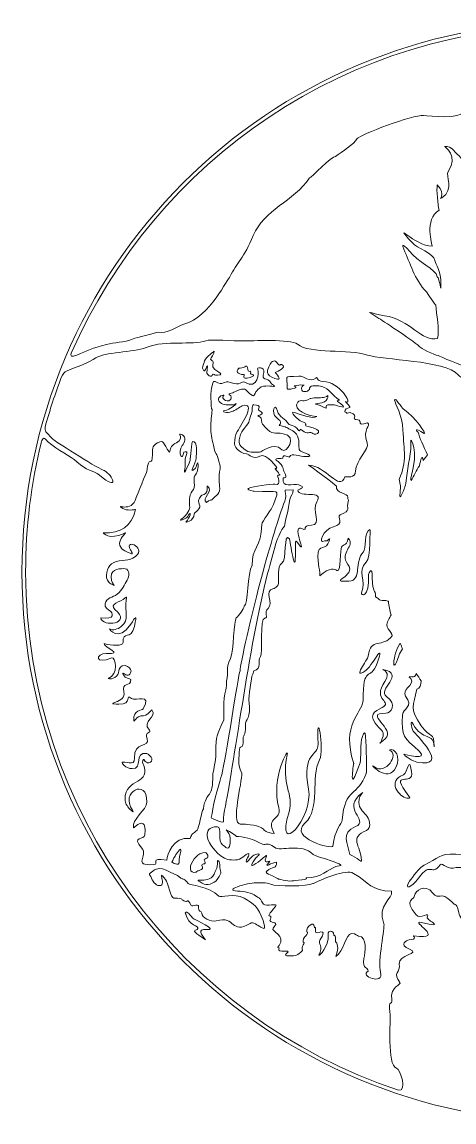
# Model space of a CAD drawing. Header units: inches. Extents: x 50 to 350, y -350 to -50.
# Drawn here: x 50 to 167.9, y -350 to -50 of the extents above; entities that cross this region are included whole.
import ezdxf

# ---------------------------------------------------------------- set-up
doc = ezdxf.new("R2010")
doc.units = ezdxf.units.IN
doc.header["$MEASUREMENT"] = 0
doc.layers.add('Layer 1', color=7, linetype='Continuous')

msp = doc.modelspace()

# ---------------------------------------------------------------- linework, layer by layer
at = {"layer": 'Layer 1', "lineweight": 0}
for points, knots in [([(350, -200), (350, -282.84), (282.84, -350), (200, -350), (117.16, -350), (50, -282.84), (50, -200), (50, -117.16), (117.16, -50), (200, -50), (282.84, -50), (350, -117.16), (350, -200)], [0, 0, 0, 0, 1, 1, 1, 2, 2, 2, 3, 3, 3, 4, 4, 4, 4]), ([(182.96, -152.28), (182.51, -152), (182.15, -151.79), (181.91, -151.69), (179.24, -150.6), (170.66, -148.05), (169.01, -146.21), (165.44, -142.22), (148.33, -142.23), (144.27, -140.84), (139.19, -139.11), (128.57, -140.65), (125.15, -137.88), (123.31, -136.4), (112.86, -136.98), (109.86, -136.98), (108.46, -136.98), (101.12, -136.57), (100.18, -136.91), (96.26, -138.33), (89.52, -136.58), (83.9, -138.76), (80.35, -140.13), (72.34, -140.07), (70.19, -141.61), (68.38, -142.9), (65.3, -143.96), (62.29, -145.13), (61.58, -145.4), (61.16, -145.96), (60.72, -146.98), (59.05, -151.38), (57.57, -155.88), (56.31, -160.47), (56.25, -160.96), (56.26, -161.42), (56.55, -161.73), (57.29, -162.52), (57.95, -163.35), (58.71, -163.98), (59.66, -164.75), (71.7, -172.36), (72.38, -172.31), (74.94, -173.58), (76.61, -178.22), (71.17, -173.62), (69.38, -172.11), (67.66, -172.52), (65, -170), (63.14, -168.24), (60, -166.97), (56.98, -164.41), (56.49, -164), (56.28, -163.42), (55.88, -163.51), (55.69, -163.56), (55.48, -164.04), (55.28, -164.46), (52.49, -175.85), (51, -187.75), (51, -200), (51, -265.77), (93.62, -321.58), (152.74, -341.34), (155.13, -341.72), (153.37, -335.74), (152.18, -335.32), (149.49, -334.36), (150.73, -322.31), (150.39, -320.08), (149.82, -316.21), (151.16, -318.5), (150.89, -316.63), (150.35, -312.97), (153.73, -312.59), (153.14, -311.91), (150.95, -309.36), (153.35, -309.18), (152.96, -306.93), (152.5, -304.28), (159, -304.22), (155.77, -302.88), (152.55, -301.54), (155.03, -300.4), (155.62, -300.36), (158.25, -300.2), (156.43, -299.15), (156.92, -299.22), (166.43, -300.59), (155.29, -294.76), (159.05, -295.63), (166.17, -297.26), (160.22, -295), (160.59, -294.16), (161.39, -292.34), (158.68, -294.93), (157.53, -293.51), (153.95, -289.07), (157.2, -289.38), (157.11, -288.24), (157.27, -287.07), (159.95, -284.76), (162.06, -287.51), (163.84, -289.82), (164.07, -286.66), (167.25, -289.99), (168.38, -291.17), (168.67, -290.22), (169.19, -292.96), (169.35, -293.79), (170.72, -295.56), (170.7, -296.7), (170.69, -297.74), (172.05, -300.14), (172.54, -300.9), (173.45, -302.3), (172.58, -302.81), (173, -303.57), (173.31, -306.11), (174.96, -304.28), (174.84, -308.31), (174.81, -309.3), (175.42, -312.96), (176.34, -313.37), (178.15, -314.17), (175.89, -319.89), (178.51, -321.66), (179.63, -322.42), (176.39, -322.23), (179.89, -325.09), (182.62, -327.3), (175.62, -328.67), (180.73, -331.05), (181.23, -331.29), (182.59, -333.1), (182.23, -334.37), (182.45, -335.89), (182.17, -336.8), (182.39, -338.42), (182.75, -340.95), (182.91, -343.19), (182.92, -345.17), (182.93, -346.97), (183.29, -347.99), (185.45, -348.29), (190.24, -348.76), (195.09, -349), (200, -349), (282.29, -349), (349, -282.29), (349, -200), (349, -117.71), (282.29, -51), (200, -51), (138.92, -51), (86.43, -87.76), (63.43, -140.36), (63.02, -141.57), (64.28, -141.16), (64.94, -140.87), (67.73, -139.64), (69.15, -138.98), (73.04, -137.91), (75.1, -137.35), (77.75, -137.52), (80.37, -136.38), (81.12, -136.06), (86.1, -134.85), (87.32, -134.58), (89.35, -135.21), (92.48, -132.9), (94.16, -132.43), (101.44, -130.36), (106.11, -119.67), (106.76, -119.51), (108.61, -115.64), (110.59, -114.39), (113.11, -108.22), (115.94, -101.3), (124.13, -98.88), (128.47, -92.54), (128.79, -92.53), (134.76, -86.48), (135.51, -86.67), (137.36, -85.29), (140.54, -83.47), (141.5, -81.81), (142.08, -80.81), (156.78, -75.17), (159.58, -75.52), (161.24, -75.73), (169.87, -76.46), (170.34, -74.55), (171.52, -69.73), (176.27, -69.06), (176.27, -63.35), (177.31, -66.69), (180.91, -73.02), (178.13, -76.48), (177.94, -76.71), (178.44, -79.99), (175.66, -83.8), (174.57, -86.12), (173.51, -89.95), (170.5, -90.63), (170.22, -90.69), (171.07, -87.58), (168.63, -85.91), (167.86, -85.38), (167.49, -83.93), (165.32, -83.93), (165.31, -83.9), (169.21, -86.53), (166.27, -90.78), (165.48, -91.92), (168.08, -95.62), (164.57, -97.93), (163.21, -98.83), (166.03, -97.17), (163.31, -94.45), (163.06, -95.69), (163.53, -100), (163.8, -101.28), (159.68, -103.93), (161.95, -110.86), (161.9, -111.15), (157.18, -111.15), (150.7, -103.58), (156.45, -110.17), (157.85, -111.77), (162.31, -113), (162.66, -115.08), (162.88, -116.35), (164.31, -117.36), (164.31, -121.79), (164.31, -124.51), (164.08, -119.81), (163.31, -119.49), (163.14, -117.43), (157.75, -115.37), (155.71, -112.46), (155.68, -112.42), (152.94, -109.36), (154.18, -111.96), (155.9, -115.59), (157.09, -120.26), (160.37, -123.63), (160.58, -123.85), (162.81, -127.2), (162.91, -127.23), (163.13, -129.43), (163.94, -134.28), (163.41, -136.33), (159.23, -137.4), (155.9, -131.15), (148.93, -130.11), (145.01, -129.53), (142.87, -127.98), (147.42, -130.82), (148.98, -131.8), (157.74, -137.66), (158.39, -138.47), (158.68, -138.83), (162.52, -140.91), (163.55, -140.91), (163.98, -141.26), (170.46, -143.88), (171.06, -143.95), (173.33, -144.2), (181.99, -148.29), (183.66, -150.19), (184.07, -150.65), (184.58, -151.11), (185.15, -151.55), (184.41, -151.78), (183.68, -152.02), (182.96, -152.28), (182.96, -152.28), (182.96, -152.28), (182.96, -152.28)], [0, 0, 0, 0, 1, 1, 1, 2, 2, 2, 3, 3, 3, 4, 4, 4, 5, 5, 5, 6, 6, 6, 7, 7, 7, 8, 8, 8, 9, 9, 9, 10, 10, 10, 11, 11, 11, 12, 12, 12, 13, 13, 13, 14, 14, 14, 15, 15, 15, 16, 16, 16, 17, 17, 17, 18, 18, 18, 19, 19, 19, 20, 20, 20, 21, 21, 21, 22, 22, 22, 23, 23, 23, 24, 24, 24, 25, 25, 25, 26, 26, 26, 27, 27, 27, 28, 28, 28, 29, 29, 29, 30, 30, 30, 31, 31, 31, 32, 32, 32, 33, 33, 33, 34, 34, 34, 35, 35, 35, 36, 36, 36, 37, 37, 37, 38, 38, 38, 39, 39, 39, 40, 40, 40, 41, 41, 41, 42, 42, 42, 43, 43, 43, 44, 44, 44, 45, 45, 45, 46, 46, 46, 47, 47, 47, 48, 48, 48, 49, 49, 49, 50, 50, 50, 51, 51, 51, 52, 52, 52, 53, 53, 53, 54, 54, 54, 55, 55, 55, 56, 56, 56, 57, 57, 57, 58, 58, 58, 59, 59, 59, 60, 60, 60, 61, 61, 61, 62, 62, 62, 63, 63, 63, 64, 64, 64, 65, 65, 65, 66, 66, 66, 67, 67, 67, 68, 68, 68, 69, 69, 69, 70, 70, 70, 71, 71, 71, 72, 72, 72, 73, 73, 73, 74, 74, 74, 75, 75, 75, 76, 76, 76, 77, 77, 77, 78, 78, 78, 79, 79, 79, 80, 80, 80, 81, 81, 81, 82, 82, 82, 83, 83, 83, 84, 84, 84, 85, 85, 85, 86, 86, 86, 87, 87, 87, 88, 88, 88, 89, 89, 89, 90, 90, 90, 91, 91, 91, 92, 92, 92, 93, 93, 93, 93]), ([(102.44, -139.77), (102.35, -141.25), (101.07, -141.68), (101.58, -142.15), (102.07, -142.6), (102.24, -142.4), (102.14, -143.09), (102.11, -143.3), (102.09, -143.59), (102.09, -144.02), (102.09, -144.85), (105.92, -146.32), (103.37, -146.32), (102.89, -146.32), (102.59, -146.25), (102.41, -146.17), (101.93, -145.96), (102.07, -146.07), (102.03, -146.17), (101.72, -147.11), (100.37, -146.24), (100.44, -145.44), (100.55, -144.2), (101.04, -142.71), (100.06, -144.8), (99.83, -145.29), (99.71, -145.25), (99.49, -144.95), (98.92, -144.17), (99.58, -143.47), (99.68, -142.9), (99.93, -141.51), (101.74, -140.42), (102.44, -139.77), (102.44, -139.77), (102.44, -139.77), (102.44, -139.77)], [0, 0, 0, 0, 1, 1, 1, 2, 2, 2, 3, 3, 3, 4, 4, 4, 5, 5, 5, 6, 6, 6, 7, 7, 7, 8, 8, 8, 9, 9, 9, 10, 10, 10, 11, 11, 11, 12, 12, 12, 12]), ([(112.8, -198.11), (111.53, -200.21), (111.7, -209.06), (110.67, -209.28), (110.45, -210.22), (109.22, -211.78), (108.47, -212.51), (107.72, -213.24), (107.85, -221.61), (106.9, -223.57), (105.37, -226.72), (106.48, -227.01), (105.84, -229.77), (105.86, -230.08), (105.72, -231.8), (105.59, -232.15), (104.66, -234.64), (105.3, -239.74), (105.05, -240.34), (103.05, -245.02), (102.93, -244.19), (102.93, -249.24), (102.93, -251.68), (102.04, -255.2), (102.04, -255.23), (102.27, -262.07), (100.27, -259.47), (99.51, -264.59), (98.96, -265.27), (98.3, -269.97), (97.81, -270.42), (96.49, -271.65), (96.44, -271.15), (95.89, -272.64), (91.1, -272.22), (89.65, -277.04), (89.48, -278.59), (84.51, -277.8), (87.77, -279.72), (85.94, -279.81), (79.81, -280.11), (84.73, -277.59), (82.64, -275.24), (79.75, -272), (83.43, -273.1), (83.56, -271.69), (83.93, -267.85), (82.51, -268.34), (81.58, -268.87), (81.19, -269.09), (80.54, -269.74), (80.42, -269.8), (79.83, -267.43), (84, -265), (84.07, -262.76), (84.28, -256.02), (76.6, -260), (80.14, -264.98), (80.65, -265.71), (80.14, -265.36), (79.53, -264.76), (78.53, -263.78), (78.17, -263.02), (78.14, -262.02), (77.98, -255.86), (85.9, -258.33), (82.85, -251.96), (82.99, -251.05), (83.25, -251.01), (83.36, -251.22), (84.09, -252.61), (85.21, -251.89), (85.37, -251.55), (85.81, -250.6), (84.4, -249.56), (84.06, -249.51), (80.36, -248.98), (83.22, -253.73), (80.09, -253.63), (78.22, -253.57), (77.07, -252.1), (77.34, -251.88), (77.82, -251.5), (80.91, -253.17), (80.73, -250.81), (80.37, -246.02), (85.08, -247.95), (84.14, -245.53), (83.32, -243.4), (85.47, -243.92), (84.78, -243.16), (82.44, -240.55), (87.09, -239.63), (85.44, -237.55), (84.98, -238.01), (83.92, -239.22), (83.19, -239.2), (80.96, -239.13), (80.54, -241.22), (80.49, -240.49), (80.31, -237.52), (82.81, -237.77), (83.08, -237.31), (85.57, -232.94), (81, -235.36), (79.9, -234.49), (78.01, -233), (80.26, -236.19), (76.47, -236.04), (71.66, -235.86), (78.74, -235.79), (77.81, -232.65), (77, -229.92), (79.73, -231.56), (79.73, -229.3), (79.36, -229.04), (78.3, -229.13), (77.65, -227.99), (77, -226.85), (78.21, -228.3), (78.93, -228.15), (79.32, -228.06), (79.7, -227.78), (79.75, -226.95), (79.78, -226.54), (79.09, -225.72), (78.17, -225.54), (76.91, -225.3), (76.48, -226.38), (76.46, -226.97), (76.39, -228.48), (74.55, -229.47), (73.49, -229.02), (76.46, -228.16), (75.52, -222.95), (74.49, -223.4), (69.76, -225.45), (70.02, -222.17), (73.03, -222.23), (78.09, -222.33), (72.41, -220.74), (72.41, -219.5), (74.47, -220.2), (77.65, -220.22), (77.59, -219.24), (77.39, -215.74), (79.78, -218.89), (80.66, -214.87), (81.5, -211.03), (80.86, -212.57), (79.71, -214.23), (76.15, -219.36), (73.86, -215.48), (73.87, -215.49), (74.71, -216.1), (76.26, -215.55), (76.98, -214.95), (79.59, -212.74), (77.82, -211.31), (78.44, -207.58), (78.56, -206.85), (78.67, -206.6), (78.13, -207.07), (76.88, -208.18), (73.66, -208.76), (75.38, -210.2), (80.21, -214.24), (71.9, -215.12), (71.48, -212.52), (75.53, -213.13), (75, -211.1), (73.73, -210.39), (72.55, -209.73), (72.47, -208.88), (72.84, -208.16), (73.67, -206.58), (75.18, -207.04), (76.51, -205.61), (77.57, -204.48), (78.36, -202.81), (78.86, -201.85), (79.54, -200.52), (79.08, -198.97), (77.72, -199.06), (76.18, -199.16), (73.78, -199.26), (74.44, -202.3), (74.67, -203.37), (75.48, -203.86), (74.96, -203.62), (74.44, -203.37), (74.03, -203.1), (73.72, -202.79), (72.4, -201.47), (73.17, -198.76), (74.45, -197.74), (75.97, -196.53), (78.65, -197.16), (80.27, -196.25), (84.86, -193.66), (77.78, -190.52), (79.58, -193.96), (80.01, -194.8), (80.74, -195.42), (78.96, -194.69), (73.29, -192.4), (80.02, -188.42), (77.84, -189.46), (73.72, -191.42), (72.12, -189.31), (72.14, -189.31), (77.11, -189.5), (79.82, -187.67), (81.02, -182.95), (80.7, -183.03), (78.52, -183.36), (77.56, -182.7), (75.09, -181.02), (79.99, -184.26), (81.16, -179.71), (81.3, -179.16), (84.05, -172.65), (84.06, -172.58), (84.5, -167.7), (85.57, -171.63), (85.57, -168), (85.57, -165.8), (85.66, -165.57), (86.99, -164.81), (88.92, -163.71), (88.35, -165.08), (90.25, -167.28), (90.3, -167.22), (90.61, -166.27), (90.63, -166.17), (90.72, -165.68), (91.6, -164.96), (92.12, -164.75), (93.39, -164.24), (93.51, -162.93), (93.09, -162.61), (92.48, -162.16), (93.76, -162.6), (93.77, -162.61), (94.97, -163.35), (94.44, -164.68), (93.71, -165.54), (93.12, -166.24), (92.9, -167.91), (93.33, -168.28), (94.43, -169.23), (93.36, -166.8), (95, -167.22), (95.13, -167.76), (94.53, -168.67), (94.55, -169.23), (94.61, -171.5), (94.45, -171.51), (94.32, -172.44), (94.09, -174.06), (95.85, -169.62), (95.86, -169.61), (96.06, -168.86), (96.23, -164.48), (96.53, -164.42), (98.07, -164.14), (97.53, -167.92), (97.53, -168.93), (97.53, -170.36), (95.26, -173.62), (97.31, -171.69), (97.63, -171.65), (97.82, -169.6), (97.97, -170.32), (98.23, -171.6), (97.88, -172.89), (97.06, -173.89), (96.67, -174.37), (97.56, -176.92), (96.48, -178), (95.38, -179.11), (95.76, -180.93), (95.76, -182.43), (95.76, -183.37), (94.28, -185.1), (93.72, -185.45), (92.26, -186.36), (94.76, -185.6), (95.12, -184.96), (96.44, -182.6), (95.88, -185.37), (94.76, -186.28), (94.17, -186.76), (97.01, -186.12), (96.96, -184.18), (96.95, -183.77), (99.19, -182.71), (98.39, -181.48), (97.71, -180.43), (98.9, -179.08), (99.05, -179.05), (101.17, -178.67), (100.35, -176.42), (100.59, -176.57), (102.63, -177.9), (98.84, -179.87), (100.32, -181.04), (101.26, -180.19), (101.6, -180.54), (101.83, -180.28), (102.99, -178.96), (104.34, -178.73), (103.86, -176.58), (103.86, -175.63), (103.73, -172.58), (104.05, -171.88), (104.29, -171.38), (103.36, -168.15), (102.97, -167.74), (102.43, -167.17), (102.32, -165.45), (102.08, -164.66), (101.6, -163.13), (101.52, -161.52), (101.52, -159.9), (101.52, -158.78), (101.89, -155.95), (101.87, -155.72), (101.46, -155.51), (101.46, -149.72), (101.85, -149.58), (101.93, -149.12), (102.01, -147.66), (102.73, -148.08), (104.99, -149.39), (105.02, -147.62), (106.88, -148.34), (109.61, -149.4), (110.02, -147.8), (110.7, -148.23), (114.52, -150.64), (114.64, -145.3), (114.33, -144.86), (113.66, -143.95), (116.42, -144.03), (115.96, -145.57), (115.19, -148.12), (116.86, -146.61), (117.93, -148.44), (118.27, -149.01), (119.81, -149.69), (118.19, -149.36), (117.44, -149.2), (116.77, -149.27), (115.87, -149.33), (114.98, -149.39), (114.49, -150.26), (114.06, -150.57), (113.95, -150.64), (113.77, -150.99), (113.59, -151.32), (113.14, -152.18), (113.18, -152.14), (112.44, -151.59), (111.95, -151.22), (111.43, -150.67), (111.1, -150.3), (110.48, -149.62), (108.27, -150.77), (107.5, -151.1), (106.29, -151.62), (106.24, -151.11), (106.96, -151.99), (107.25, -152.36), (107.01, -152.94), (106.84, -153.07), (105.69, -153.95), (104.35, -152.53), (104.91, -152.06), (105.78, -151.32), (103.64, -151.97), (103.64, -152.75), (103.54, -153.93), (104.91, -154.37), (106.22, -154.44), (107.29, -154.5), (108.32, -154.31), (108.48, -154.08), (108.43, -154.1), (107.84, -154.78), (107.33, -155.01), (106.69, -155.3), (106.24, -155.94), (105.22, -156), (104.35, -156.05), (105.83, -156.91), (107.3, -156.26), (108, -155.95), (109.46, -155.12), (110.04, -154.65), (113.97, -153.6), (110.18, -159.31), (108.75, -161.7), (108.11, -162.75), (108.04, -163.62), (108, -164.99), (107.98, -165.57), (108.51, -166.51), (109.22, -166.91), (110.31, -167.52), (109.98, -167.65), (111.3, -167.8), (111.89, -167.87), (113.15, -169.43), (114.93, -168.39), (116.64, -167.39), (119.99, -171.8), (119.48, -171.8), (118.44, -171.8), (119.58, -171.97), (120.31, -173.51), (120.76, -173.56), (119.81, -173.6), (119.81, -173.6), (119.43, -173.61), (121.14, -176.55), (119.01, -176.06), (118.27, -175.89), (112.45, -176.72), (112.13, -177.06), (111.96, -177.23), (111.71, -177.33), (111.62, -177.44), (111.78, -177.65), (113.17, -177.97), (113.4, -177.99), (120.28, -178.47), (120.41, -176.73), (118.65, -181.56), (118.17, -182.87), (115.48, -186.14), (115.45, -187.09), (115.3, -193.15), (112.64, -193.66), (112.8, -198.11), (112.8, -198.11), (112.8, -198.11), (112.8, -198.11)], [0, 0, 0, 0, 1, 1, 1, 2, 2, 2, 3, 3, 3, 4, 4, 4, 5, 5, 5, 6, 6, 6, 7, 7, 7, 8, 8, 8, 9, 9, 9, 10, 10, 10, 11, 11, 11, 12, 12, 12, 13, 13, 13, 14, 14, 14, 15, 15, 15, 16, 16, 16, 17, 17, 17, 18, 18, 18, 19, 19, 19, 20, 20, 20, 21, 21, 21, 22, 22, 22, 23, 23, 23, 24, 24, 24, 25, 25, 25, 26, 26, 26, 27, 27, 27, 28, 28, 28, 29, 29, 29, 30, 30, 30, 31, 31, 31, 32, 32, 32, 33, 33, 33, 34, 34, 34, 35, 35, 35, 36, 36, 36, 37, 37, 37, 38, 38, 38, 39, 39, 39, 40, 40, 40, 41, 41, 41, 42, 42, 42, 43, 43, 43, 44, 44, 44, 45, 45, 45, 46, 46, 46, 47, 47, 47, 48, 48, 48, 49, 49, 49, 50, 50, 50, 51, 51, 51, 52, 52, 52, 53, 53, 53, 54, 54, 54, 55, 55, 55, 56, 56, 56, 57, 57, 57, 58, 58, 58, 59, 59, 59, 60, 60, 60, 61, 61, 61, 62, 62, 62, 63, 63, 63, 64, 64, 64, 65, 65, 65, 66, 66, 66, 67, 67, 67, 68, 68, 68, 69, 69, 69, 70, 70, 70, 71, 71, 71, 72, 72, 72, 73, 73, 73, 74, 74, 74, 75, 75, 75, 76, 76, 76, 77, 77, 77, 78, 78, 78, 79, 79, 79, 80, 80, 80, 81, 81, 81, 82, 82, 82, 83, 83, 83, 84, 84, 84, 85, 85, 85, 86, 86, 86, 87, 87, 87, 88, 88, 88, 89, 89, 89, 90, 90, 90, 91, 91, 91, 92, 92, 92, 93, 93, 93, 94, 94, 94, 95, 95, 95, 96, 96, 96, 97, 97, 97, 98, 98, 98, 99, 99, 99, 100, 100, 100, 101, 101, 101, 102, 102, 102, 103, 103, 103, 104, 104, 104, 105, 105, 105, 106, 106, 106, 107, 107, 107, 108, 108, 108, 109, 109, 109, 110, 110, 110, 111, 111, 111, 112, 112, 112, 113, 113, 113, 114, 114, 114, 115, 115, 115, 116, 116, 116, 117, 117, 117, 118, 118, 118, 119, 119, 119, 120, 120, 120, 121, 121, 121, 122, 122, 122, 123, 123, 123, 124, 124, 124, 125, 125, 125, 126, 126, 126, 127, 127, 127, 128, 128, 128, 129, 129, 129, 130, 130, 130, 131, 131, 131, 132, 132, 132, 133, 133, 133, 134, 134, 134, 135, 135, 135, 136, 136, 136, 137, 137, 137, 138, 138, 138, 139, 139, 139, 140, 140, 140, 141, 141, 141, 142, 142, 142, 143, 143, 143, 144, 144, 144, 145, 145, 145, 146, 146, 146, 147, 147, 147, 148, 148, 148, 149, 149, 149, 149]), ([(111.08, -143.88), (111.12, -143.84), (111.51, -143.84), (111.53, -144.22), (111.61, -146.23), (112.73, -144.52), (112.36, -145.73), (112.2, -146.27), (114.42, -146.15), (112.22, -146.91), (109.71, -147.78), (110.81, -146.19), (110.65, -146.18), (108.45, -146.02), (108.63, -145.3), (108.9, -144.74), (109.12, -144.27), (109.18, -144.45), (109.58, -144.4), (110.1, -144.33), (110.89, -144.11), (111.08, -143.88), (111.08, -143.88), (111.08, -143.88), (111.08, -143.88)], [0, 0, 0, 0, 1, 1, 1, 2, 2, 2, 3, 3, 3, 4, 4, 4, 5, 5, 5, 6, 6, 6, 7, 7, 7, 8, 8, 8, 8]), ([(117.6, -143.48), (117.85, -143.02), (118.77, -141.83), (119.49, -142.79), (120.58, -144.23), (120.31, -143.17), (120.83, -143.42), (122.42, -144.2), (119.79, -145.21), (119.12, -145.56), (119.12, -145.61), (121.58, -148.13), (119.02, -147.26), (116.32, -146.35), (116.88, -144.87), (117.6, -143.48), (117.6, -143.48), (117.6, -143.48), (117.6, -143.48)], [0, 0, 0, 0, 1, 1, 1, 2, 2, 2, 3, 3, 3, 4, 4, 4, 5, 5, 5, 6, 6, 6, 6]), ([(150.7, -211.72), (150.42, -210.49), (150.17, -209.26), (149.97, -208), (149.71, -207.88), (149.41, -207.8), (149.05, -207.79), (146.67, -207.67), (148.04, -207.46), (146.48, -206.78), (146.48, -204.47), (145.6, -205.95), (145.6, -201.61), (145.6, -197.95), (144.56, -200.53), (144.56, -200.55), (144.92, -207.62), (142.38, -206.27), (142.61, -205.72), (144.1, -202.21), (141.3, -199.8), (143.95, -197.32), (145.13, -196.22), (144.96, -188.13), (144.96, -188.42), (143.3, -188.81), (143.87, -193.86), (143.21, -194.49), (140.49, -197.1), (142.97, -202.29), (139.18, -202.49), (133.02, -202.82), (141.4, -201.28), (138.96, -197.94), (136.42, -194.46), (141.13, -193.11), (139.02, -190.8), (138.66, -193.29), (137.19, -192.28), (137.09, -193.57), (136.25, -204.8), (136.84, -195.77), (131.29, -201.09), (131.29, -199.52), (131.08, -199.22), (130.91, -197.86), (130.12, -191.45), (132.5, -194.39), (133.47, -192.3), (134.59, -189.9), (133.56, -191.43), (133.27, -191.48), (133.03, -191.52), (132.78, -191.39), (132.6, -191.5), (130.5, -192.66), (132.32, -188.22), (134.96, -187.64), (138.23, -186.93), (135.69, -184.99), (136.86, -184.44), (140.02, -182.96), (138.35, -183.13), (139.08, -180.38), (138.85, -180.27), (138.95, -179.93), (138.95, -179.61), (138.95, -178.4), (135.53, -178.65), (135.79, -176.58), (135.81, -176.41), (128.51, -170.89), (128.19, -170.89), (132.83, -170.89), (136.64, -178.25), (138.09, -174.07), (138.7, -173.86), (140.93, -174.74), (141.01, -172.4), (141.1, -169.79), (144.8, -166.37), (144.2, -164.78), (142.76, -160.92), (145.44, -160.1), (144.28, -159.34), (141.11, -160.43), (143.07, -158.62), (141.61, -158.48), (139.28, -158.25), (142.3, -157.53), (139.56, -156.51), (137.99, -156.78), (139.14, -156.81), (138.14, -156.3), (137.99, -155.57), (138.89, -155.24), (139.2, -155.25), (140.47, -155.3), (137.66, -153.22), (138.37, -153.56), (140.45, -154.56), (136.54, -148.03), (132.19, -148.03), (130.08, -148.03), (130.95, -146.48), (130.16, -147.14), (128.5, -148.51), (126.97, -146.48), (125.59, -146.58), (120.88, -146.92), (122.56, -146.1), (122.36, -149.93), (122.33, -150.61), (125.97, -149.62), (124.32, -149.34), (123.7, -149.24), (125.74, -148.97), (125.93, -148.98), (128.37, -149.12), (125.85, -148.56), (126.37, -150.44), (126.57, -151.18), (128.5, -150.75), (128.5, -149.9), (128.5, -148.85), (131.12, -149.23), (131.83, -149.41), (133.95, -149.93), (134.42, -151.77), (136.68, -153.11), (135.96, -153.51), (135.68, -153.14), (136.61, -153.85), (139.58, -156.1), (135.92, -154.4), (135.17, -154.43), (133.27, -154.48), (133.16, -153.98), (132.96, -155.31), (132.94, -155.45), (131.52, -154.56), (130.53, -154.28), (130.01, -154.14), (129.79, -154.16), (130.73, -154.06), (133.97, -153.7), (133.49, -151.81), (133.46, -151.84), (132.36, -152.65), (131.48, -152.46), (130.14, -152.46), (129.79, -152.46), (128.74, -152.74), (128.63, -152.71), (126.9, -153.96), (126.04, -152.72), (125.3, -153.64), (123.49, -155.84), (128.56, -157.59), (130.47, -157.59), (129.46, -158.43), (125.52, -156.88), (124.35, -156.47), (122.82, -155.92), (125.18, -158.58), (126.4, -158.97), (128.52, -159.65), (126.57, -159.94), (127.75, -160.19), (133.31, -161.38), (130.07, -162.92), (129.4, -162.23), (128.73, -161.55), (127.58, -162.56), (126.6, -161.49), (125.57, -160.37), (126.07, -162.13), (125.38, -161.21), (124.26, -159.71), (123.08, -160.16), (122.75, -159.61), (121.85, -158.11), (120.17, -157.83), (119.71, -156.12), (118.98, -153.41), (117.96, -156.72), (119.32, -157.79), (121.32, -159.35), (120.35, -159.43), (120.21, -160.06), (121.6, -160.19), (122.05, -160.53), (123.2, -161.12), (125.37, -162.24), (125.59, -163.38), (125.59, -165.51), (125.59, -165.9), (125.55, -166.63), (125.81, -166.89), (126.19, -167.26), (130.61, -168.54), (127.46, -168.54), (125.92, -168.54), (123.42, -167.47), (123.07, -168.53), (122.89, -169.04), (121.25, -167.63), (121.22, -168.84), (121.21, -169.4), (117.94, -168.57), (119.88, -169.9), (121.45, -170.98), (121.17, -172.06), (121.6, -172.83), (122.66, -174.75), (121.31, -174.17), (121.28, -174.41), (120.85, -177.45), (123.98, -175.67), (125.56, -176.24), (127.34, -176.87), (126.35, -177.18), (125.28, -177.66), (125.43, -180.04), (132.66, -177.4), (130.42, -180.86), (128.99, -183.06), (131.87, -187.22), (129.01, -187.22), (126.29, -187.22), (127.97, -188.94), (126.54, -188.21), (123.45, -186.64), (127.36, -194.7), (125.9, -192.94), (124.41, -191.13), (124.64, -190.6), (124.64, -194.28), (124.64, -202.7), (123.15, -191.03), (122.94, -190.82), (121.27, -189.14), (122.4, -196.81), (120.85, -197.7), (119.64, -198.4), (120.04, -201.73), (119.96, -203.18), (119.96, -203.87), (118.78, -204.57), (118.48, -204.6), (115.97, -204.9), (118.76, -208.6), (117.16, -209.94), (115.88, -211.01), (117.39, -212.61), (116.26, -212.55), (114.75, -212.46), (115.76, -222.42), (115.12, -223.08), (114.01, -224.22), (115.68, -226.32), (113.25, -226.98), (113.2, -227.14), (112.95, -227.99), (112.88, -228.07), (112.63, -228.36), (111.81, -234.52), (111.89, -234.99), (112.7, -240.27), (110.93, -239.91), (110.97, -241.81), (111.03, -244.93), (110.31, -244.5), (110.33, -245.24), (110.48, -249.43), (109.26, -246.24), (109.26, -249.2), (109.26, -251.35), (108.84, -253.16), (110.02, -254.77), (110.02, -257.54), (106.98, -268.61), (109.55, -268.73), (118.14, -269.11), (114.14, -270.83), (118.8, -271.29), (116.39, -266.6), (121.02, -267.75), (120.08, -264.31), (117.84, -256.13), (123.04, -247.04), (122.38, -249.9), (120.53, -257.93), (124.32, -260.48), (122.87, -265.41), (118.97, -278.6), (129.65, -267.08), (128.19, -259.2), (126.27, -248.91), (130.94, -250.31), (130.78, -246.95), (130.27, -235.91), (132.62, -248.41), (131.19, -251.21), (128.72, -256.03), (131.48, -264.55), (127.24, -268.45), (122.61, -272.69), (134.79, -275.65), (134.86, -274.78), (135.18, -270.46), (137.32, -268.57), (137.39, -267.67), (138.06, -258.62), (141.72, -261.31), (143.91, -254.96), (144.11, -254.37), (143.97, -247.65), (143.74, -244.9), (143.61, -243.34), (143.33, -243.74), (142.89, -244.87), (142.21, -246.65), (142.64, -250.82), (142.24, -252.01), (138.92, -262), (140.52, -252.23), (140.51, -252.19), (137.03, -241.44), (142.7, -238.73), (143.07, -235.15), (143.07, -224.88), (145.09, -230.02), (146.89, -224.89), (149.3, -218.01), (145.44, -225.9), (143.59, -227.04), (139.97, -229.27), (144.34, -224.02), (144.46, -222.97), (145.06, -217.62), (148.5, -220.86), (151.04, -217.42), (150.95, -216.04), (148.44, -215.28), (150.2, -212.65), (150.4, -212.35), (150.57, -212.03), (150.7, -211.72), (150.7, -211.72), (150.7, -211.72), (150.7, -211.72)], [0, 0, 0, 0, 1, 1, 1, 2, 2, 2, 3, 3, 3, 4, 4, 4, 5, 5, 5, 6, 6, 6, 7, 7, 7, 8, 8, 8, 9, 9, 9, 10, 10, 10, 11, 11, 11, 12, 12, 12, 13, 13, 13, 14, 14, 14, 15, 15, 15, 16, 16, 16, 17, 17, 17, 18, 18, 18, 19, 19, 19, 20, 20, 20, 21, 21, 21, 22, 22, 22, 23, 23, 23, 24, 24, 24, 25, 25, 25, 26, 26, 26, 27, 27, 27, 28, 28, 28, 29, 29, 29, 30, 30, 30, 31, 31, 31, 32, 32, 32, 33, 33, 33, 34, 34, 34, 35, 35, 35, 36, 36, 36, 37, 37, 37, 38, 38, 38, 39, 39, 39, 40, 40, 40, 41, 41, 41, 42, 42, 42, 43, 43, 43, 44, 44, 44, 45, 45, 45, 46, 46, 46, 47, 47, 47, 48, 48, 48, 49, 49, 49, 50, 50, 50, 51, 51, 51, 52, 52, 52, 53, 53, 53, 54, 54, 54, 55, 55, 55, 56, 56, 56, 57, 57, 57, 58, 58, 58, 59, 59, 59, 60, 60, 60, 61, 61, 61, 62, 62, 62, 63, 63, 63, 64, 64, 64, 65, 65, 65, 66, 66, 66, 67, 67, 67, 68, 68, 68, 69, 69, 69, 70, 70, 70, 71, 71, 71, 72, 72, 72, 73, 73, 73, 74, 74, 74, 75, 75, 75, 76, 76, 76, 77, 77, 77, 78, 78, 78, 79, 79, 79, 80, 80, 80, 81, 81, 81, 82, 82, 82, 83, 83, 83, 84, 84, 84, 85, 85, 85, 86, 86, 86, 87, 87, 87, 88, 88, 88, 89, 89, 89, 90, 90, 90, 91, 91, 91, 92, 92, 92, 93, 93, 93, 94, 94, 94, 95, 95, 95, 96, 96, 96, 97, 97, 97, 98, 98, 98, 99, 99, 99, 100, 100, 100, 101, 101, 101, 102, 102, 102, 103, 103, 103, 104, 104, 104, 105, 105, 105, 106, 106, 106, 107, 107, 107, 108, 108, 108, 109, 109, 109, 110, 110, 110, 111, 111, 111, 112, 112, 112, 113, 113, 113, 114, 114, 114, 115, 115, 115, 116, 116, 116, 117, 117, 117, 117]), ([(156.19, -175.09), (156.94, -173.77), (157.56, -172.29), (158.43, -171.04), (158.78, -169.38), (159.18, -167.69), (159.49, -169.58), (159.88, -169.07), (160.27, -168.56), (160.67, -168.07), (159.62, -165.71), (158.4, -163.27), (158.11, -161.89), (157.63, -161.64), (156.86, -160.35), (159.77, -162.19), (160.35, -162.56), (157.55, -157.86), (153.99, -155.52), (153.68, -155.32), (151.85, -152.24), (151.67, -153.1), (151.77, -154.1), (153.8, -157.28), (153.96, -161.26), (154.2, -167.02), (155.13, -169.63), (152.93, -174.75), (152.92, -174.78), (153.33, -176.51), (153.28, -177.12), (153.13, -178.94), (152.78, -180.98), (154.08, -177.82), (154.34, -177.2), (154.67, -176.81), (154.91, -174.29), (155.22, -171.04), (156.38, -167.11), (156.07, -164.05), (156.06, -163.91), (158.44, -166.15), (156.11, -174.43), (156.06, -174.61), (156.22, -174.96), (156.19, -175.09), (156.19, -175.09), (156.19, -175.09), (156.19, -175.09)], [0, 0, 0, 0, 1, 1, 1, 2, 2, 2, 3, 3, 3, 4, 4, 4, 5, 5, 5, 6, 6, 6, 7, 7, 7, 8, 8, 8, 9, 9, 9, 10, 10, 10, 11, 11, 11, 12, 12, 12, 13, 13, 13, 14, 14, 14, 15, 15, 15, 16, 16, 16, 16]), ([(113.04, -154.3), (113.04, -154.3), (113.22, -154.37), (113.22, -154.37), (115.92, -154.51), (113.97, -155.56), (114.75, -155.97), (116.66, -156.98), (114.6, -157.11), (114.4, -157.49), (114.82, -157.73), (115.32, -157.58), (115.39, -158.56), (115.48, -159.85), (115.73, -159.68), (116.31, -160.37), (118.39, -162.83), (118.78, -161.85), (121.25, -162.28), (125.46, -163), (122.12, -167.88), (120.89, -166.65), (118.5, -164.27), (115.55, -167.36), (114.77, -167.34), (111.82, -167.25), (112.13, -167.76), (109.78, -165.76), (108.53, -164.7), (109.73, -161.74), (110.69, -160.74), (112.52, -158.83), (111.86, -158.39), (112.36, -157.46), (112.98, -156.3), (112.73, -154.6), (113.04, -154.3), (113.04, -154.3), (113.04, -154.3), (113.04, -154.3)], [0, 0, 0, 0, 1, 1, 1, 2, 2, 2, 3, 3, 3, 4, 4, 4, 5, 5, 5, 6, 6, 6, 7, 7, 7, 8, 8, 8, 9, 9, 9, 10, 10, 10, 11, 11, 11, 12, 12, 12, 13, 13, 13, 13]), ([(121.6, -187.51), (119.76, -189.55), (118.61, -194.45), (117.04, -200.45), (111.92, -219.93), (107.65, -254.06), (105.27, -264.93), (104.46, -268.61), (106.26, -268.97), (102.13, -267.34), (101.3, -267.02), (101.74, -267.11), (101.86, -265.86), (102.14, -262.93), (104.14, -256.62), (104.5, -255.3), (105.68, -250.99), (108.98, -227.79), (109.53, -226.99), (109.53, -225.18), (112.51, -211.99), (115.77, -199.89), (118.07, -191.35), (120.61, -183.46), (121.95, -179.99), (122.29, -179.11), (121.59, -177.94), (121.79, -177.72), (121.79, -177.72), (123.98, -177.59), (123.98, -177.59), (123.98, -178.84), (123.25, -179.19), (123.1, -180.26), (122.75, -182.81), (121.73, -186.7), (121.6, -187.51), (121.6, -187.51), (121.6, -187.51), (121.6, -187.51)], [0, 0, 0, 0, 1, 1, 1, 2, 2, 2, 3, 3, 3, 4, 4, 4, 5, 5, 5, 6, 6, 6, 7, 7, 7, 8, 8, 8, 9, 9, 9, 10, 10, 10, 11, 11, 11, 12, 12, 12, 13, 13, 13, 13]), ([(153.86, -220.93), (153.4, -221.5), (153.03, -222.13), (152.81, -222.85), (150.87, -229.03), (151.03, -222.53), (153.2, -219.43), (153.41, -219.93), (153.63, -220.44), (153.86, -220.93), (153.86, -220.93), (153.86, -220.93), (153.86, -220.93)], [0, 0, 0, 0, 1, 1, 1, 2, 2, 2, 3, 3, 3, 4, 4, 4, 4]), ([(149.03, -229.87), (150.76, -227.45), (148.45, -226.6), (148.48, -226.6), (154.89, -227.76), (146.73, -232.06), (149.47, -233.97), (152.49, -236.07), (150.53, -238.56), (149.32, -238.53), (142.8, -238.38), (152.2, -242.83), (149.12, -245.47), (146.96, -247.32), (147.83, -246.64), (147.97, -246.32), (149.07, -243.7), (148.64, -243.71), (147.31, -242.33), (144.14, -239.02), (146.18, -238.03), (148.26, -236.98), (151.43, -235.37), (145.36, -235), (149.03, -229.87), (149.03, -229.87), (149.03, -229.87), (149.03, -229.87)], [0, 0, 0, 0, 1, 1, 1, 2, 2, 2, 3, 3, 3, 4, 4, 4, 5, 5, 5, 6, 6, 6, 7, 7, 7, 8, 8, 8, 9, 9, 9, 9]), ([(158.96, -229.7), (158.48, -229.04), (158.02, -228.37), (157.57, -227.69), (157.43, -228.7), (156.99, -228.61), (156.38, -228.55), (154.92, -228.42), (155.96, -228.72), (156.24, -229.23), (157.04, -230.66), (153.52, -232.32), (154.66, -233.84), (156.99, -236.95), (153.91, -237.2), (153.82, -238.94), (153.49, -245.09), (154.21, -245.11), (158.38, -248.87), (161.32, -251.52), (154.17, -249.71), (154.21, -249.71), (154.3, -250.11), (156.79, -251.65), (157.75, -251.84), (167.34, -253.71), (156.97, -243.81), (156.77, -243.43), (156.14, -242.2), (155.94, -239.99), (156.74, -241.46), (159.37, -246.26), (162.44, -243.65), (162.44, -247.68), (162.44, -243.22), (161.53, -245.73), (158.93, -241.93), (155.59, -237.04), (156.83, -236.56), (157.77, -232), (158.56, -231.73), (158.92, -230.74), (158.96, -229.7), (158.96, -229.7), (158.96, -229.7), (158.96, -229.7)], [0, 0, 0, 0, 1, 1, 1, 2, 2, 2, 3, 3, 3, 4, 4, 4, 5, 5, 5, 6, 6, 6, 7, 7, 7, 8, 8, 8, 9, 9, 9, 10, 10, 10, 11, 11, 11, 12, 12, 12, 13, 13, 13, 14, 14, 14, 15, 15, 15, 15]), ([(150.15, -248.56), (151.89, -247.84), (153.33, -250.53), (152.13, -253.15), (149.83, -258.18), (144.03, -251.38), (146.21, -253.16), (149.04, -255.47), (153.33, -249.64), (150.15, -248.56), (150.15, -248.56), (150.15, -248.56), (150.15, -248.56)], [0, 0, 0, 0, 1, 1, 1, 2, 2, 2, 3, 3, 3, 4, 4, 4, 4]), ([(155.02, -261.64), (153.04, -261.51), (149.36, -256.95), (154.13, -255.3), (155.18, -254.93), (155.59, -249.78), (156.32, -254.37), (157.05, -258.98), (149.72, -253.33), (155.58, -261.17), (156.06, -261.81), (155.79, -261.69), (155.02, -261.64), (155.02, -261.64), (155.02, -261.64), (155.02, -261.64)], [0, 0, 0, 0, 1, 1, 1, 2, 2, 2, 3, 3, 3, 4, 4, 4, 5, 5, 5, 5]), ([(139.45, -277.04), (138.97, -274.07), (136.81, -271.23), (141, -269.45), (145.09, -267.7), (136.62, -264.48), (142.99, -260.17), (142.92, -260.14), (140.05, -262.91), (143.95, -266.36), (144.66, -266.98), (145.59, -269.84), (144.02, -270.48), (139.15, -272.46), (142.39, -274.57), (142.66, -278.65), (142.71, -279.43), (141.59, -277.91), (139.45, -277.04), (139.45, -277.04), (139.45, -277.04), (139.45, -277.04)], [0, 0, 0, 0, 1, 1, 1, 2, 2, 2, 3, 3, 3, 4, 4, 4, 5, 5, 5, 6, 6, 6, 7, 7, 7, 7]), ([(100.53, -271.97), (100.71, -274.21), (103.97, -277.99), (106.08, -278.39), (107.48, -278.65), (109.14, -278.75), (110.29, -277.76), (113.29, -275.17), (111.32, -278.39), (111.3, -278.43), (110.57, -280.53), (112.71, -277.36), (113.25, -277.19), (116, -276.34), (114.21, -277.49), (113.85, -277.99), (111.38, -281.4), (113.4, -279.9), (115.05, -278.61), (116.14, -277.76), (117.08, -276.74), (116.65, -277.75), (115.54, -280.32), (118.3, -278.19), (117.47, -279.1), (115.55, -281.19), (118.36, -279.05), (119.49, -279.12), (119.49, -281.12), (118.36, -280.18), (116.77, -281.59), (116.33, -281.99), (117.11, -282.32), (117.68, -282.58), (120.48, -283.85), (119.27, -283.62), (121.24, -284.04), (123.29, -284.49), (123.8, -284.22), (126.36, -283.96), (128.55, -283.74), (127.06, -283.4), (127.74, -283.42), (131.39, -283.51), (133.71, -281), (135.65, -280.3), (136.03, -280.17), (137.09, -280.14), (137.12, -280), (137.16, -279.8), (136.03, -279.47), (135.6, -279.26), (134.03, -278.46), (130.01, -277.62), (129.43, -277.02), (126.33, -273.79), (120.5, -276.35), (118.91, -275.09), (116.82, -273.44), (116.7, -274.69), (115.6, -274.2), (113.29, -273.17), (112.62, -272.64), (109.87, -272.26), (107.35, -271.92), (109.21, -272.39), (107.87, -271.57), (103.65, -269), (106.83, -270.73), (106.83, -272.62), (106.83, -277.06), (105.37, -274.77), (104.69, -274.38), (103.39, -273.64), (104.54, -269.48), (103.38, -269.48), (100.88, -269.48), (100.43, -270.75), (100.53, -271.97), (100.53, -271.97), (100.53, -271.97), (100.53, -271.97)], [0, 0, 0, 0, 1, 1, 1, 2, 2, 2, 3, 3, 3, 4, 4, 4, 5, 5, 5, 6, 6, 6, 7, 7, 7, 8, 8, 8, 9, 9, 9, 10, 10, 10, 11, 11, 11, 12, 12, 12, 13, 13, 13, 14, 14, 14, 15, 15, 15, 16, 16, 16, 17, 17, 17, 18, 18, 18, 19, 19, 19, 20, 20, 20, 21, 21, 21, 22, 22, 22, 23, 23, 23, 24, 24, 24, 25, 25, 25, 26, 26, 26, 27, 27, 27, 27]), ([(90.92, -279.14), (91.66, -277.8), (91.14, -278.26), (92.43, -276.48), (94.31, -273.89), (92.77, -277.46), (92.86, -279.27), (92.9, -280.23), (90.97, -279.21), (90.92, -279.14), (90.92, -279.14), (90.92, -279.14), (90.92, -279.14)], [0, 0, 0, 0, 1, 1, 1, 2, 2, 2, 3, 3, 3, 4, 4, 4, 4]), ([(96.08, -281.48), (95.47, -279.8), (97.24, -277.69), (98.52, -276.84), (98.61, -276.78), (100.1, -276.34), (100.29, -276.6), (101.82, -278.66), (99.01, -277.66), (99.9, -278.98), (100.47, -279.82), (98.72, -279.52), (99.08, -280.09), (99.95, -281.5), (97.75, -281.24), (97.5, -281.87), (97.5, -281.88), (96.3, -282.11), (96.08, -281.48), (96.08, -281.48), (96.08, -281.48), (96.08, -281.48)], [0, 0, 0, 0, 1, 1, 1, 2, 2, 2, 3, 3, 3, 4, 4, 4, 5, 5, 5, 6, 6, 6, 7, 7, 7, 7]), ([(102.75, -281.65), (103.04, -280.72), (103.31, -280.98), (103.31, -279.5), (103.31, -279.38), (103.3, -278.73), (103.32, -278.68), (103.7, -278.6), (103.98, -279.42), (103.97, -279.8), (103.91, -282.31), (105.06, -281.36), (103.24, -283.87), (102.42, -285.02), (100.45, -285.68), (99.2, -284.89), (95.69, -282.69), (101.37, -285.98), (102.75, -281.65), (102.75, -281.65), (102.75, -281.65), (102.75, -281.65)], [0, 0, 0, 0, 1, 1, 1, 2, 2, 2, 3, 3, 3, 4, 4, 4, 5, 5, 5, 6, 6, 6, 7, 7, 7, 7]), ([(175.79, -280.89), (173.93, -281.44), (172.41, -279.21), (170.76, -280.19), (169.42, -281), (169.09, -280.36), (168.44, -280.62), (166.41, -281.46), (164.62, -279.15), (164.12, -279.86), (161.7, -283.26), (161.67, -278.64), (158.2, -283.48), (156.21, -286.25), (154.14, -286.7), (155.77, -284.36), (156.52, -283.29), (158.59, -280.42), (159.74, -279.92), (163.77, -278.14), (163.66, -276.74), (168.39, -276.98), (173.13, -277.23), (173.32, -276.71), (175.79, -280.89), (175.79, -280.89), (175.79, -280.89), (175.79, -280.89)], [0, 0, 0, 0, 1, 1, 1, 2, 2, 2, 3, 3, 3, 4, 4, 4, 5, 5, 5, 6, 6, 6, 7, 7, 7, 8, 8, 8, 9, 9, 9, 9]), ([(85.01, -282.1), (85.74, -281.65), (86.92, -279.74), (90.66, -281.91), (92.59, -283.03), (91.58, -282.07), (93.36, -283.5), (93.91, -283.94), (94.04, -283.2), (95.33, -284.95), (95.63, -285.36), (101.17, -285.73), (103.67, -288.37), (104.19, -288.93), (107.89, -287.46), (110.6, -288.96), (113.26, -290.43), (114.49, -291.33), (115.78, -295.09), (117.43, -299.89), (113.82, -294.86), (112.23, -295.83), (106.93, -299.04), (108.4, -293.62), (103.01, -295.13), (101.53, -295.55), (98.99, -294.29), (99.05, -293.05), (99.07, -292.37), (98.05, -292.97), (98.13, -291.07), (98.14, -290.78), (97.59, -290.86), (97.09, -290.98), (96.32, -291.16), (96.26, -291.05), (96.08, -290.75), (94.96, -288.8), (95.32, -290.04), (94.74, -289.89), (92.91, -289.4), (94.63, -288.97), (91.45, -288.94), (90.56, -288.94), (89.82, -284.77), (89.14, -283.87), (86.41, -280.3), (90.04, -286.18), (87.06, -285.47), (86.14, -285.25), (85.39, -283.61), (84.93, -282.71), (84.8, -282.46), (84.57, -282.37), (85.01, -282.1), (85.01, -282.1), (85.01, -282.1), (85.01, -282.1)], [0, 0, 0, 0, 1, 1, 1, 2, 2, 2, 3, 3, 3, 4, 4, 4, 5, 5, 5, 6, 6, 6, 7, 7, 7, 8, 8, 8, 9, 9, 9, 10, 10, 10, 11, 11, 11, 12, 12, 12, 13, 13, 13, 14, 14, 14, 15, 15, 15, 16, 16, 16, 17, 17, 17, 18, 18, 18, 19, 19, 19, 19]), ([(129.57, -284.91), (131.94, -283.76), (138.3, -280.91), (140.5, -282.19), (144.87, -284.74), (145.28, -287.03), (150.85, -287.03), (151.31, -289.26), (146.8, -290.66), (148.77, -295.95), (149.08, -296.78), (146.99, -306.2), (147.85, -309.15), (148.9, -312.78), (141.84, -310.26), (144.48, -308.83), (144.48, -307.63), (142.83, -308.54), (143.31, -305.44), (143.58, -303.65), (144.34, -299.51), (141.83, -299.29), (141.3, -299.25), (141.37, -298.62), (139.91, -298.62), (138.41, -298.62), (137.77, -303.53), (135.67, -304.9), (136.86, -300.99), (135.49, -301.4), (135.56, -300.52), (135.73, -298.5), (135.07, -299.52), (135.06, -298.96), (135.03, -297.61), (133.44, -297.76), (133.53, -298.74), (133.83, -302.41), (130.97, -304.7), (131.04, -304.53), (132.28, -302.02), (130.71, -301.38), (131.29, -300.45), (133.9, -296.2), (129.89, -299.48), (130.05, -297.96), (130.25, -296.15), (129.85, -297.43), (129.81, -296.84), (129.67, -295.04), (127.58, -296.74), (127.69, -298.12), (128.62, -298.32), (126.39, -299.88), (126.71, -300.91), (127.55, -301.11), (125.99, -301.97), (126.56, -303.26), (125.12, -304.56), (124.82, -304.7), (123.02, -304.7), (120.17, -304.7), (123.97, -303.29), (122.04, -303.38), (118.38, -303.56), (121.14, -302.43), (119.8, -302.4), (119.86, -302.17), (119.99, -302.02), (120.14, -301.84), (122.23, -299.22), (117.81, -297.94), (118.53, -297.15), (120.33, -295.19), (118.28, -295.9), (117.64, -295.09), (118.86, -292.34), (115.48, -295.63), (119.16, -291.23), (120.14, -290.06), (116.47, -291.43), (115.91, -290.57), (114.19, -287.89), (115.19, -289.55), (113.72, -288.28), (112.83, -287.5), (110.62, -287.1), (108.84, -287.04), (106.81, -286.98), (107.38, -286.41), (108.82, -285.83), (110.53, -285.15), (112.63, -284.75), (113.8, -284.75), (115.2, -284.75), (116.58, -284.59), (117.84, -285.15), (119.44, -285.85), (128.08, -285.77), (129.4, -284.93), (129.4, -284.93), (129.57, -284.91), (129.57, -284.91), (129.57, -284.91), (129.57, -284.91), (129.57, -284.91)], [0, 0, 0, 0, 1, 1, 1, 2, 2, 2, 3, 3, 3, 4, 4, 4, 5, 5, 5, 6, 6, 6, 7, 7, 7, 8, 8, 8, 9, 9, 9, 10, 10, 10, 11, 11, 11, 12, 12, 12, 13, 13, 13, 14, 14, 14, 15, 15, 15, 16, 16, 16, 17, 17, 17, 18, 18, 18, 19, 19, 19, 20, 20, 20, 21, 21, 21, 22, 22, 22, 23, 23, 23, 24, 24, 24, 25, 25, 25, 26, 26, 26, 27, 27, 27, 28, 28, 28, 29, 29, 29, 30, 30, 30, 31, 31, 31, 32, 32, 32, 33, 33, 33, 34, 34, 34, 35, 35, 35, 35]), ([(94.52, -293.01), (95.17, -292.17), (95.75, -293.75), (96.95, -294.64), (97.02, -294.69), (103.86, -297.85), (100.41, -297.52), (97.45, -297.23), (99.17, -299.04), (100.05, -300.36), (99.88, -299.98), (96.48, -298.11), (97.16, -297.79), (99.25, -296.79), (97.24, -297.03), (95.55, -295.13), (94.82, -294.3), (94.8, -293.2), (94.52, -293.01), (94.52, -293.01), (94.52, -293.01), (94.52, -293.01)], [0, 0, 0, 0, 1, 1, 1, 2, 2, 2, 3, 3, 3, 4, 4, 4, 5, 5, 5, 6, 6, 6, 7, 7, 7, 7])]:
    msp.add_open_spline(points, degree=3, knots=knots, dxfattribs=at)

doc.saveas('drawing.dxf')
